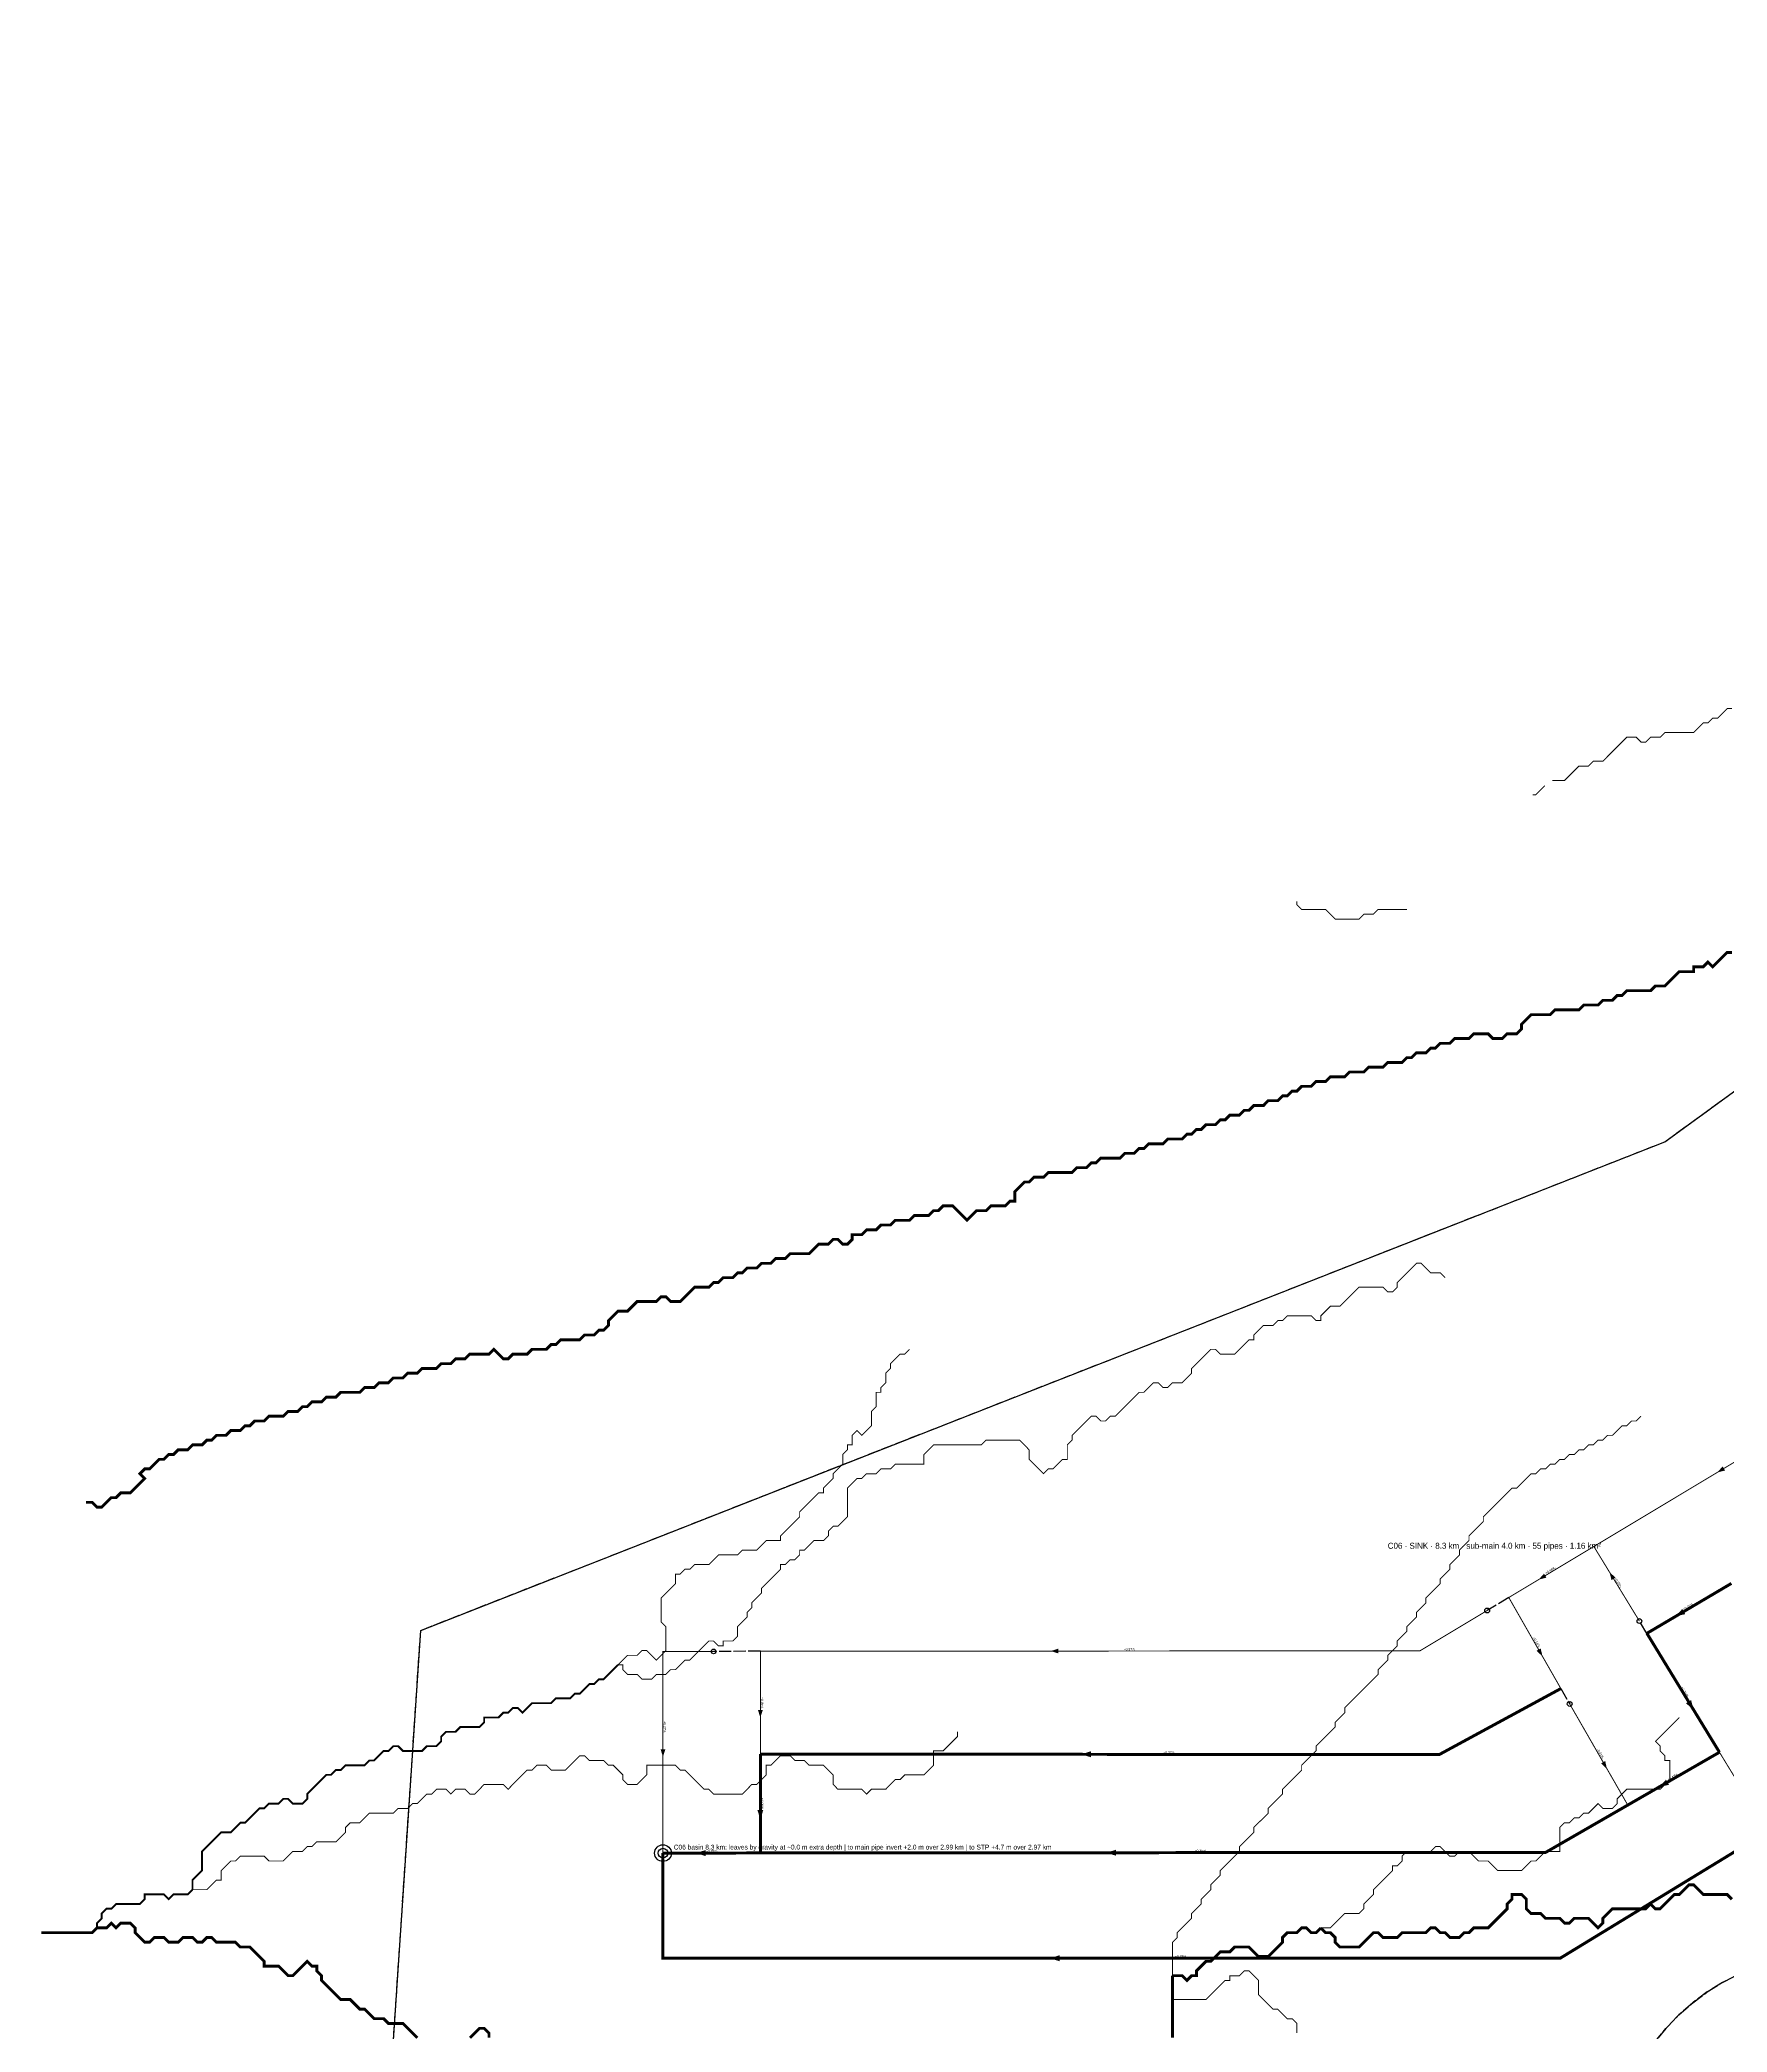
# Model space of a CAD drawing. Header units: metres. Extents: x 442821 to 452274, y 2561971 to 2571293.
# Drawn here: x 442891 to 444303, y 2566013 to 2567680 of the extents above; entities that cross this region are included whole.
import ezdxf
from ezdxf.enums import TextEntityAlignment as Align

# ---------------------------------------------------------------- set-up
doc = ezdxf.new("R2010")
doc.units = ezdxf.units.M
doc.header["$LTSCALE"] = 8
doc.linetypes.add('DASHED', pattern=[1.524, 1.27, -0.254])
for name, color, linetype in [('A_ARROWS', 7, 'Continuous'), ('A_BRANCH', 7, 'Continuous'), ('A_CATCH_LABEL', 7, 'Continuous'), ('A_CATCHMENTS', 7, 'Continuous'), ('A_ENVELOPE', 3, 'Continuous'), ('A_GRADIENT', 8, 'Continuous'), ('A_HEAD_GAP', 8, 'Continuous'), ('A_HEADS', 8, 'Continuous'), ('A_LATERAL', 7, 'Continuous'), ('A_OUTLET_LABEL', 7, 'Continuous'), ('A_OUTLETS', 7, 'Continuous'), ('A_STREAMS', 5, 'Continuous'), ('A_SUBMAIN', 7, 'Continuous')]:
    doc.layers.add(name, color=color, linetype=linetype)

msp = doc.modelspace()

# ---------------------------------------------------------------- linework, layer by layer
at = {"layer": 'A_ARROWS', "color": 3}
for points in [[(444294.9, 2566481.2), (444299.4, 2566486.2), (444301.4, 2566482.8)], [(444145.4, 2566391.5), (444149.9, 2566396.5), (444151.9, 2566393.1)], [(444204.7, 2566397.6), (444209.8, 2566393.2), (444206.4, 2566391.1)], [(444259.9, 2566360.7), (444265.6, 2566366.9), (444268.1, 2566362.6)], [(443737.1, 2566331.7), (443743.5, 2566333.7), (443743.5, 2566329.7)], [(444148.6, 2566327.3), (444143.6, 2566331.9), (444147.1, 2566333.9)], [(444275, 2566282.5), (444268.7, 2566288), (444273, 2566290.7)], [(443494.1, 2566275.9), (443492.1, 2566282.3), (443496.1, 2566282.3)], [(443412.6, 2566243.1), (443410.6, 2566249.5), (443414.6, 2566249.5)], [(443762.7, 2566245.3), (443770.7, 2566247.8), (443770.7, 2566242.8)], [(444202.5, 2566233.1), (444197.6, 2566237.7), (444201.1, 2566239.7)], [(444246.3, 2566217.9), (444252, 2566224.1), (444254.5, 2566219.8)], [(443494.1, 2566190.8), (443491.6, 2566198.8), (443496.6, 2566198.8)], [(443440.2, 2566162.6), (443448.2, 2566165.1), (443448.2, 2566160.1)], [(443783.7, 2566162.9), (443791.7, 2566165.4), (443791.7, 2566160.4)], [(443736.5, 2566074.6), (443744.5, 2566077.1), (443744.5, 2566072.1)]]:
    msp.add_solid(points, dxfattribs=at)
at = {"layer": 'A_BRANCH', "color": 3, "const_width": 0.8}
msp.add_lwpolyline([(444458.5, 2566579.4), (444191.6, 2566419.2)], dxfattribs=at)
at = {"layer": 'A_BRANCH', "color": 3, "linetype": 'DASHED', "const_width": 0.8}
for points in [[(444229.7, 2566356.8), (444191.6, 2566419.2)], [(444102.3, 2566365.6), (444046.1, 2566331.9), (443494.1, 2566331.5)], [(443455, 2566331.4), (443412.6, 2566331.4), (443412.6, 2566162.6)], [(444171.4, 2566287.4), (444220, 2566202.8)], [(444322.3, 2566205.1), (444296.7, 2566247)]]:
    msp.add_lwpolyline(points, dxfattribs=at)
at = {"layer": 'A_CATCHMENTS', "color": 3, "linetype": 'DASHED'}
for points in [[(443176.1, 2565841.9), (443209.9, 2566349), (444250.9, 2566757.8), (444585.2, 2567001.1)], [(444312.8, 2566061.2), (444299.3, 2566054.4), (444286.4, 2566046.4), (444274.3, 2566037.4), (444262.8, 2566027.2), (444251.9, 2566015.9), (444241.8, 2566003.6)]]:
    msp.add_lwpolyline(points, dxfattribs=at)
at = {"layer": 'A_CATCHMENTS', "color": 2, "linetype": 'DASHED'}
msp.add_lwpolyline([(444241.8, 2566003.6), (444251.9, 2566015.9), (444262.8, 2566027.2), (444274.3, 2566037.4), (444286.4, 2566046.4), (444299.3, 2566054.4), (444312.8, 2566061.2)], dxfattribs=at)
at = {"layer": 'A_ENVELOPE', "color": 3}
msp.add_lwpolyline([(443922.9, 2562555.5), (443114.8, 2564922.9), (443209.9, 2566349), (444250.9, 2566757.8), (445002, 2567304.5), (445444.1, 2567418.6), (445577.2, 2567680.1), (447477.5, 2567541)], dxfattribs=at)
at = {"layer": 'A_HEAD_GAP', "color": 8, "linetype": 'DASHED'}
for points in [[(444120.4, 2566376.5), (444102.3, 2566365.6)], [(444236, 2566346.5), (444229.7, 2566356.8)], [(443494.1, 2566331.5), (443455, 2566331.4)], [(444164, 2566300.3), (444171.4, 2566287.4)]]:
    msp.add_lwpolyline(points, dxfattribs=at)
at = {"layer": 'A_HEADS', "color": 3}
for centre in [(444102.3, 2566365.6), (444229.7, 2566356.8), (443455, 2566331.4), (444171.4, 2566287.4)]:
    msp.add_circle(centre, 2, dxfattribs=at)
at = {"layer": 'A_LATERAL', "color": 3, "linetype": 'DASHED', "const_width": 0.8}
for points in [[(444191.6, 2566419.2), (444120.4, 2566376.5)], [(444120.4, 2566376.5), (444164, 2566300.3)], [(443494.1, 2566331.5), (443494.1, 2566245.4)]]:
    msp.add_lwpolyline(points, dxfattribs=at)
at = {"layer": 'A_OUTLETS', "color": 1}
for radius in [7, 4]:
    msp.add_circle((443412.6, 2566162.6), radius, dxfattribs=at)
at = {"layer": 'A_STREAMS', "color": 5}
for points, const_width in [([(444307.1, 2567120.4), (444303.1, 2567120.4), (444299.1, 2567116.4), (444295.1, 2567112.4), (444291.1, 2567112.4), (444287.1, 2567108.4), (444283.1, 2567108.4), (444279.1, 2567104.4), (444275.1, 2567100.4), (444271.1, 2567100.4), (444267.1, 2567100.4), (444263.1, 2567100.4), (444259.1, 2567100.4), (444255.1, 2567100.4), (444251.1, 2567100.4), (444247.1, 2567096.4), (444243.1, 2567096.4), (444239.1, 2567096.4), (444235.1, 2567092.4), (444231.1, 2567092.4), (444227.1, 2567096.4), (444223.1, 2567096.4), (444219.1, 2567096.4), (444215.1, 2567092.4), (444211.1, 2567088.4), (444207.1, 2567084.4), (444203.1, 2567080.4), (444199.1, 2567076.3), (444195.1, 2567076.3), (444191.1, 2567076.3), (444187.1, 2567072.3), (444183.1, 2567072.3), (444179.1, 2567072.3), (444175.1, 2567068.3), (444171.1, 2567064.3), (444167.1, 2567060.3), (444163.1, 2567060.3), (444159.1, 2567060.3), (444156.8, 2567060.3)], 0.8), ([(444150.6, 2567055.9), (444147.1, 2567052.3), (444143.1, 2567048.3), (444140.3, 2567048.3)], 0.8), ([(444035.1, 2566952.3), (444031.1, 2566952.3), (444027.1, 2566952.3), (444023.1, 2566952.3), (444019.1, 2566952.3), (444015.1, 2566952.3), (444011.1, 2566952.3), (444007.1, 2566948.3), (444003.1, 2566948.3), (443999.1, 2566948.3), (443995.1, 2566944.3), (443991.1, 2566944.3), (443987.1, 2566944.3), (443983.1, 2566944.3), (443979.1, 2566944.3), (443975.1, 2566944.3), (443971.1, 2566948.3), (443967.1, 2566952.3), (443963.1, 2566952.3), (443959.1, 2566952.3), (443955.1, 2566952.3), (443951.1, 2566952.3), (443947.1, 2566952.3), (443943.1, 2566956.3), (443943.1, 2566959.2)], 0.8), ([(444307.1, 2566916.3), (444303.1, 2566916.3), (444299.1, 2566912.3), (444295.1, 2566908.3), (444291.1, 2566904.3), (444287.1, 2566908.3), (444283.1, 2566904.3), (444279.1, 2566904.3), (444275.1, 2566904.3), (444275.1, 2566900.3), (444271.1, 2566900.3), (444267.1, 2566900.3), (444263.1, 2566900.3), (444259.1, 2566896.3), (444255.1, 2566892.3), (444251.1, 2566888.3), (444247.1, 2566888.3), (444243.1, 2566888.3), (444239.1, 2566884.3), (444235.1, 2566884.3), (444231.1, 2566884.3), (444227.1, 2566884.3), (444223.1, 2566884.3), (444219.1, 2566884.3), (444215.1, 2566880.3), (444211.1, 2566880.3), (444207.1, 2566876.3), (444203.1, 2566876.3), (444199.1, 2566876.3), (444195.1, 2566872.3), (444191.1, 2566872.3), (444187.1, 2566872.3), (444183.1, 2566872.3), (444179.1, 2566868.3), (444175.1, 2566868.3), (444171.1, 2566868.3), (444167.1, 2566868.3), (444163.1, 2566868.3), (444159.1, 2566868.3), (444155.1, 2566864.3), (444151.1, 2566864.3), (444147.1, 2566864.3), (444143.1, 2566864.3), (444139.1, 2566864.3), (444135.1, 2566860.3), (444131.1, 2566856.3), (444131.1, 2566852.3), (444127.1, 2566848.3), (444123.1, 2566848.3), (444119.1, 2566848.3), (444115.1, 2566844.3), (444111.1, 2566844.3), (444107.1, 2566844.3), (444103.1, 2566848.3), (444099.1, 2566848.3), (444095.1, 2566848.3), (444091.1, 2566848.3), (444087.1, 2566844.3), (444083.1, 2566844.3), (444079.1, 2566844.3), (444075.1, 2566844.3), (444071.1, 2566840.3), (444067.1, 2566840.3), (444063.1, 2566840.3), (444059.1, 2566836.3), (444055.1, 2566836.3), (444051.1, 2566832.3), (444047.1, 2566832.3), (444043.1, 2566832.3), (444039.1, 2566828.3), (444035.1, 2566828.3), (444031.1, 2566824.3), (444027.1, 2566824.3), (444023.1, 2566824.3), (444019.1, 2566824.3), (444015.1, 2566820.3), (444011.1, 2566820.3), (444007.1, 2566820.3), (444003.1, 2566820.3), (443999.1, 2566816.3), (443995.1, 2566816.3), (443991.1, 2566816.3), (443987.1, 2566816.3), (443983.1, 2566812.3), (443979.1, 2566812.3), (443975.1, 2566812.3), (443971.1, 2566812.3), (443967.1, 2566808.3), (443963.1, 2566808.3), (443959.1, 2566808.3), (443955.1, 2566804.3), (443951.1, 2566804.3), (443947.1, 2566804.3), (443943.1, 2566800.3), (443939.1, 2566800.3), (443935.1, 2566796.3), (443931.1, 2566796.3), (443927.1, 2566792.3), (443923.1, 2566792.3), (443919.1, 2566792.3), (443915.1, 2566788.2), (443911, 2566788.2), (443907, 2566788.2), (443903, 2566784.2), (443899, 2566784.2), (443895, 2566780.2), (443891, 2566780.2), (443887, 2566780.2), (443883, 2566776.2), (443879, 2566776.2), (443875, 2566772.2), (443871, 2566772.2), (443867, 2566772.2), (443863, 2566768.2), (443859, 2566768.2), (443855, 2566764.2), (443851, 2566764.2), (443847, 2566760.2), (443843, 2566760.2), (443839, 2566760.2), (443835, 2566760.2), (443831, 2566756.2), (443827, 2566756.2), (443823, 2566756.2), (443819, 2566756.2), (443815, 2566752.2), (443811, 2566752.2), (443807, 2566748.2), (443803, 2566748.2), (443799, 2566748.2), (443795, 2566744.2), (443791, 2566744.2), (443787, 2566744.2), (443783, 2566744.2), (443779, 2566744.2), (443775, 2566740.2), (443771, 2566740.2), (443767, 2566736.2), (443763, 2566736.2), (443759, 2566736.2), (443755, 2566732.2), (443751, 2566732.2), (443747, 2566732.2), (443743, 2566732.2), (443739, 2566732.2), (443735, 2566732.2), (443731, 2566728.2), (443727, 2566728.2), (443723, 2566728.2), (443719, 2566724.2), (443715, 2566724.2), (443711, 2566720.2), (443707, 2566716.2), (443707, 2566712.2), (443707, 2566708.2), (443703, 2566708.2), (443699, 2566704.2), (443695, 2566704.2), (443691, 2566704.2), (443687, 2566704.2), (443683, 2566700.2), (443679, 2566700.2), (443675, 2566700.2), (443671, 2566696.2), (443667, 2566692.2), (443663, 2566696.2), (443659, 2566700.2), (443655, 2566704.2), (443651, 2566704.2), (443647, 2566704.2), (443643, 2566700.2), (443639, 2566700.2), (443635, 2566696.2), (443631, 2566696.2), (443627, 2566696.2), (443623, 2566696.2), (443619, 2566692.2), (443615, 2566692.2), (443611, 2566692.2), (443607, 2566692.2), (443603, 2566688.2), (443599, 2566688.2), (443595, 2566688.2), (443591, 2566684.2), (443587, 2566684.2), (443583, 2566684.2), (443579, 2566680.2), (443575, 2566680.2), (443571, 2566680.2), (443571, 2566676.2), (443567, 2566672.2), (443563, 2566672.2), (443559, 2566676.2), (443555, 2566676.2), (443551, 2566672.2), (443547, 2566672.2), (443543, 2566672.2), (443539, 2566668.2), (443535, 2566664.2), (443531, 2566664.2), (443527, 2566664.2), (443523, 2566664.2), (443519, 2566664.2), (443515, 2566660.2), (443511, 2566660.2), (443507, 2566660.2), (443503, 2566656.2), (443499, 2566656.2), (443495, 2566656.2), (443491, 2566652.2), (443487, 2566652.2), (443483, 2566652.2), (443479, 2566648.2), (443475, 2566648.2), (443471, 2566644.2), (443467, 2566644.2), (443463, 2566644.2), (443459, 2566640.2), (443455, 2566640.2), (443451, 2566636.2), (443447, 2566636.2), (443443, 2566636.2), (443439, 2566636.2), (443435, 2566632.2), (443431, 2566628.2), (443427, 2566624.2), (443423, 2566624.2), (443419, 2566624.2), (443415, 2566628.2), (443411, 2566628.2), (443407, 2566624.2), (443403, 2566624.2), (443399, 2566624.2), (443395, 2566624.2), (443391, 2566624.2), (443387, 2566620.2), (443383, 2566616.2), (443379, 2566616.2), (443375, 2566616.2), (443371, 2566612.2), (443367, 2566608.2), (443367, 2566604.2), (443363, 2566600.2), (443359, 2566600.2), (443355, 2566596.2), (443351, 2566596.2), (443347, 2566596.2), (443343, 2566592.2), (443339, 2566592.2), (443335, 2566592.2), (443331, 2566592.2), (443327, 2566592.2), (443323, 2566588.2), (443319, 2566588.2), (443315, 2566584.2), (443311, 2566584.2), (443307, 2566584.2), (443303, 2566584.2), (443299, 2566580.2), (443295, 2566580.2), (443291, 2566580.2), (443287, 2566580.2), (443283, 2566576.2), (443279, 2566576.2), (443275, 2566580.2), (443271, 2566584.2), (443267, 2566580.2), (443263, 2566580.2), (443259, 2566580.2), (443255, 2566580.2), (443251, 2566580.2), (443247, 2566576.2), (443243, 2566576.2), (443239, 2566576.2), (443235, 2566572.2), (443231, 2566572.2), (443227, 2566572.2), (443223, 2566568.2), (443219, 2566568.2), (443215, 2566568.2), (443211, 2566568.2), (443207, 2566564.2), (443203, 2566564.2), (443199, 2566564.2), (443195, 2566560.2), (443191, 2566560.2), (443186.9, 2566560.2), (443182.9, 2566556.2), (443178.9, 2566556.2), (443174.9, 2566556.2), (443170.9, 2566552.2), (443166.9, 2566552.2), (443162.9, 2566552.2), (443158.9, 2566548.2), (443154.9, 2566548.2), (443150.9, 2566548.2), (443146.9, 2566548.2), (443142.9, 2566548.2), (443138.9, 2566544.2), (443134.9, 2566544.2), (443130.9, 2566544.2), (443126.9, 2566540.2), (443122.9, 2566540.2), (443118.9, 2566540.2), (443114.9, 2566536.2), (443110.9, 2566536.2), (443106.9, 2566532.2), (443102.9, 2566532.2), (443098.9, 2566532.2), (443094.9, 2566528.2), (443090.9, 2566528.2), (443086.9, 2566528.2), (443082.9, 2566528.2), (443078.9, 2566524.2), (443074.9, 2566524.2), (443070.9, 2566524.2), (443066.9, 2566520.2), (443062.9, 2566520.2), (443058.9, 2566516.2), (443054.9, 2566516.2), (443050.9, 2566516.2), (443046.9, 2566512.2), (443042.9, 2566512.2), (443038.9, 2566512.2), (443034.9, 2566508.2), (443030.9, 2566508.2), (443026.9, 2566504.2), (443022.9, 2566504.2), (443018.9, 2566504.2), (443014.9, 2566500.1), (443010.9, 2566500.1), (443006.9, 2566500.1), (443002.9, 2566496.1), (442998.9, 2566496.1), (442994.9, 2566492.1), (442990.9, 2566492.1), (442986.9, 2566488.1), (442982.9, 2566484.1), (442978.9, 2566484.1), (442974.9, 2566480.1), (442978.9, 2566476.1), (442974.9, 2566472.1), (442970.9, 2566468.1), (442966.9, 2566464.1), (442962.9, 2566464.1), (442958.9, 2566464.1), (442954.9, 2566460.1), (442950.9, 2566460.1), (442946.9, 2566456.1), (442942.9, 2566452.1), (442938.9, 2566452.1), (442934.9, 2566456.1), (442930.9, 2566456.1), (442929.9, 2566456.1)], 2.4), ([(444067.1, 2566644.2), (444063.1, 2566648.2), (444059.1, 2566648.2), (444055.1, 2566648.2), (444051.1, 2566652.2), (444047.1, 2566656.2), (444043.1, 2566656.2), (444039.1, 2566652.2), (444035.1, 2566648.2), (444031.1, 2566644.2), (444027.1, 2566640.2), (444027.1, 2566636.2), (444023.1, 2566632.2), (444019.1, 2566632.2), (444015.1, 2566636.2), (444011.1, 2566636.2), (444007.1, 2566636.2), (444003.1, 2566636.2), (443999.1, 2566636.2), (443995.1, 2566636.2), (443991.1, 2566632.2), (443987.1, 2566628.2), (443983.1, 2566624.2), (443979.1, 2566620.2), (443975.1, 2566620.2), (443971.1, 2566620.2), (443967.1, 2566616.2), (443963.1, 2566612.2), (443963.1, 2566608.2), (443959.1, 2566608.2), (443955.1, 2566612.2), (443951.1, 2566612.2), (443947.1, 2566612.2), (443943.1, 2566612.2), (443939.1, 2566612.2), (443935.1, 2566612.2), (443931.1, 2566608.2), (443927.1, 2566608.2), (443923.1, 2566604.2), (443919.1, 2566604.2), (443915.1, 2566604.2), (443911, 2566600.2), (443907, 2566596.2), (443907, 2566592.2), (443903, 2566592.2), (443899, 2566588.2), (443895, 2566584.2), (443891, 2566580.2), (443887, 2566580.2), (443883, 2566580.2), (443879, 2566580.2), (443875, 2566584.2), (443871, 2566584.2), (443867, 2566580.2), (443863, 2566576.2), (443859, 2566572.2), (443855, 2566568.2), (443855, 2566564.2), (443851, 2566560.2), (443847, 2566556.2), (443843, 2566556.2), (443839, 2566556.2), (443835, 2566552.2), (443831, 2566552.2), (443827, 2566556.2), (443823, 2566556.2), (443819, 2566552.2), (443815, 2566548.2), (443811, 2566548.2), (443807, 2566544.2), (443803, 2566540.2), (443799, 2566536.2), (443795, 2566532.2), (443791, 2566528.2), (443787, 2566528.2), (443783, 2566524.2), (443779, 2566524.2), (443775, 2566528.2), (443771, 2566528.2), (443767, 2566524.2), (443763, 2566520.2), (443759, 2566516.2), (443755, 2566512.2), (443755, 2566508.2), (443751, 2566504.2), (443751, 2566500.1), (443751, 2566496.1), (443751, 2566492.1), (443747, 2566492.1), (443743, 2566488.1), (443739, 2566484.1), (443735, 2566484.1), (443731, 2566480.1), (443727, 2566484.1), (443723, 2566488.1), (443719, 2566492.1), (443719, 2566496.1), (443719, 2566500.1), (443715, 2566504.2), (443711, 2566508.2), (443707, 2566508.2), (443703, 2566508.2), (443699, 2566508.2), (443695, 2566508.2), (443691, 2566508.2), (443687, 2566508.2), (443683, 2566508.2), (443679, 2566504.2), (443675, 2566504.2), (443671, 2566504.2), (443667, 2566504.2), (443663, 2566504.2), (443659, 2566504.2), (443655, 2566504.2), (443651, 2566504.2), (443647, 2566504.2), (443643, 2566504.2), (443639, 2566504.2), (443635, 2566500.1), (443631, 2566496.1), (443631, 2566492.1), (443631, 2566488.1), (443627, 2566488.1), (443623, 2566488.1), (443619, 2566488.1), (443615, 2566488.1), (443611, 2566488.1), (443607, 2566488.1), (443603, 2566484.1), (443599, 2566484.1), (443595, 2566484.1), (443591, 2566480.1), (443587, 2566480.1), (443583, 2566480.1), (443579, 2566476.1), (443575, 2566476.1), (443571, 2566472.1), (443567, 2566468.1), (443567, 2566464.1), (443567, 2566460.1), (443567, 2566456.1), (443567, 2566452.1), (443567, 2566448.1), (443567, 2566444.1), (443563, 2566440.1), (443559, 2566436.1), (443555, 2566436.1), (443551, 2566432.1), (443551, 2566428.1), (443547, 2566424.1), (443543, 2566424.1), (443539, 2566424.1), (443535, 2566420.1), (443531, 2566416.1), (443527, 2566416.1), (443527, 2566412.1), (443523, 2566408.1), (443519, 2566408.1), (443515, 2566404.1), (443511, 2566404.1), (443511, 2566400.1), (443507, 2566396.1), (443503, 2566392.1), (443499, 2566388.1), (443495, 2566384.1), (443495, 2566380.1), (443491, 2566376.1), (443487, 2566372.1), (443487, 2566368.1), (443483, 2566364.1), (443483, 2566360.1), (443479, 2566356.1), (443475, 2566352.1), (443475, 2566348.1), (443475, 2566344.1), (443471, 2566340.1), (443467, 2566340.1), (443463, 2566340.1), (443463, 2566336.1), (443459, 2566336.1), (443455, 2566340.1), (443451, 2566340.1), (443447, 2566336.1), (443443, 2566332.1), (443439, 2566328.1), (443435, 2566324.1), (443431, 2566324.1), (443427, 2566320.1), (443423, 2566316.1), (443419, 2566316.1), (443415, 2566312.1), (443411, 2566312.1), (443407, 2566312.1), (443403, 2566308.1), (443399, 2566308.1), (443395, 2566308.1), (443391, 2566312.1), (443387, 2566312.1), (443383, 2566312.1), (443379, 2566316.1), (443379, 2566320.1), (443375, 2566320.1)], 0.8), ([(443619, 2566584.2), (443615, 2566580.2), (443611, 2566580.2), (443607, 2566576.2), (443603, 2566572.2), (443603, 2566568.2), (443599, 2566564.2), (443599, 2566560.2), (443599, 2566556.2), (443595, 2566552.2), (443595, 2566548.2), (443591, 2566548.2), (443591, 2566544.2), (443591, 2566540.2), (443591, 2566536.2), (443587, 2566532.2), (443587, 2566528.2), (443587, 2566524.2), (443587, 2566520.2), (443583, 2566516.2), (443579, 2566512.2), (443575, 2566516.2), (443571, 2566512.2), (443571, 2566508.2), (443571, 2566504.2), (443567, 2566504.2), (443567, 2566500.1), (443563, 2566496.1), (443563, 2566492.1), (443563, 2566488.1), (443559, 2566484.1), (443555, 2566480.1), (443555, 2566476.1), (443551, 2566472.1), (443547, 2566468.1), (443547, 2566464.1), (443543, 2566464.1), (443539, 2566460.1), (443535, 2566456.1), (443531, 2566452.1), (443527, 2566448.1), (443527, 2566444.1), (443523, 2566440.1), (443519, 2566436.1), (443515, 2566432.1), (443511, 2566428.1), (443511, 2566424.1), (443507, 2566424.1), (443503, 2566424.1), (443499, 2566424.1), (443495, 2566420.1), (443491, 2566416.1), (443487, 2566416.1), (443483, 2566416.1), (443479, 2566416.1), (443475, 2566412.1), (443471, 2566412.1), (443467, 2566412.1), (443463, 2566412.1), (443459, 2566412.1), (443455, 2566408.1), (443451, 2566404.1), (443447, 2566404.1), (443443, 2566404.1), (443439, 2566404.1), (443435, 2566400.1), (443431, 2566400.1), (443427, 2566396.1), (443423, 2566396.1), (443423, 2566392.1), (443423, 2566388.1), (443419, 2566384.1), (443415, 2566380.1), (443411, 2566376.1), (443411, 2566372.1), (443411, 2566368.1), (443411, 2566364.1), (443411, 2566360.1), (443411, 2566356.1), (443415, 2566352.1), (443415, 2566348.1), (443415, 2566344.1), (443415, 2566340.1), (443415, 2566336.1), (443415, 2566332.1), (443411, 2566328.1), (443407, 2566324.1), (443403, 2566328.1), (443399, 2566332.1), (443395, 2566332.1), (443391, 2566328.1), (443387, 2566328.1), (443383, 2566328.1), (443379, 2566324.1), (443375, 2566320.1)], 0.8), ([(444231.1, 2566528.2), (444227.1, 2566524.2), (444223.1, 2566524.2), (444219.1, 2566520.2), (444215.1, 2566520.2), (444211.1, 2566516.2), (444207.1, 2566512.2), (444203.1, 2566512.2), (444199.1, 2566508.2), (444195.1, 2566508.2), (444191.1, 2566504.2), (444187.1, 2566504.2), (444183.1, 2566500.1), (444179.1, 2566500.1), (444175.1, 2566496.1), (444171.1, 2566496.1), (444167.1, 2566492.1), (444163.1, 2566492.1), (444159.1, 2566488.1), (444155.1, 2566488.1), (444151.1, 2566484.1), (444147.1, 2566484.1), (444143.1, 2566480.1), (444139.1, 2566480.1), (444135.1, 2566476.1), (444131.1, 2566472.1), (444127.1, 2566468.1), (444123.1, 2566468.1), (444119.1, 2566464.1), (444115.1, 2566460.1), (444111.1, 2566456.1), (444107.1, 2566452.1), (444103.1, 2566448.1), (444099.1, 2566444.1), (444099.1, 2566440.1), (444095.1, 2566436.1), (444091.1, 2566432.1), (444087.1, 2566428.1), (444087.1, 2566424.1), (444083.1, 2566420.1), (444079.1, 2566416.1), (444079.1, 2566412.1), (444075.1, 2566408.1), (444071.1, 2566404.1), (444071.1, 2566400.1), (444067.1, 2566396.1), (444063.1, 2566392.1), (444063.1, 2566388.1), (444059.1, 2566384.1), (444055.1, 2566380.1), (444051.1, 2566376.1), (444051.1, 2566372.1), (444047.1, 2566368.1), (444043.1, 2566364.1), (444043.1, 2566360.1), (444039.1, 2566356.1), (444035.1, 2566352.1), (444035.1, 2566348.1), (444031.1, 2566344.1), (444027.1, 2566340.1), (444027.1, 2566336.1), (444023.1, 2566332.1), (444019.1, 2566328.1), (444019.1, 2566324.1), (444015.1, 2566320.1), (444011.1, 2566316.1), (444011.1, 2566312.1), (444007.1, 2566308.1), (444003.1, 2566304.1), (443999.1, 2566300.1), (443995.1, 2566296.1), (443991.1, 2566292.1), (443987.1, 2566288.1), (443983.1, 2566284.1), (443983.1, 2566280.1), (443979.1, 2566276.1), (443975.1, 2566272.1), (443975.1, 2566268.1), (443971.1, 2566264.1), (443967.1, 2566260.1), (443963.1, 2566256.1), (443959.1, 2566252.1), (443959.1, 2566248.1), (443955.1, 2566244.1), (443951.1, 2566240.1), (443947.1, 2566236.1), (443947.1, 2566232.1), (443943.1, 2566228.1), (443939.1, 2566224.1), (443935.1, 2566220.1), (443931.1, 2566216), (443931.1, 2566212), (443927.1, 2566208), (443923.1, 2566204), (443919.1, 2566200), (443919.1, 2566196), (443915.1, 2566192), (443911, 2566188), (443907, 2566184), (443907, 2566180), (443903, 2566176), (443899, 2566172), (443895, 2566168), (443895, 2566164), (443891, 2566160), (443887, 2566156), (443883, 2566152), (443879, 2566148), (443879, 2566144), (443875, 2566140), (443871, 2566136), (443871, 2566132), (443867, 2566128), (443863, 2566124), (443863, 2566120), (443859, 2566116), (443855, 2566112), (443855, 2566108), (443851, 2566104), (443847, 2566100), (443843, 2566096), (443843, 2566092), (443839, 2566088), (443839, 2566084), (443839, 2566080), (443839, 2566076), (443839, 2566072), (443839, 2566068), (443839, 2566064), (443839, 2566060)], 0.8), ([(443375, 2566320.1), (443371, 2566316.1), (443367, 2566312.1), (443363, 2566308.1), (443359, 2566308.1), (443355, 2566304.1), (443351, 2566304.1), (443347, 2566300.1), (443343, 2566296.1), (443339, 2566296.1), (443335, 2566292.1), (443331, 2566292.1), (443327, 2566292.1), (443323, 2566292.1), (443319, 2566288.1), (443315, 2566288.1), (443311, 2566288.1), (443307, 2566288.1), (443303, 2566288.1), (443299, 2566284.1), (443295, 2566280.1), (443291, 2566284.1), (443287, 2566284.1), (443283, 2566280.1), (443279, 2566280.1), (443275, 2566276.1), (443271, 2566276.1), (443267, 2566276.1), (443263, 2566276.1), (443263, 2566272.1), (443259, 2566268.1), (443255, 2566268.1), (443251, 2566268.1), (443247, 2566268.1), (443243, 2566268.1), (443239, 2566264.1), (443235, 2566264.1), (443231, 2566264.1), (443227, 2566260.1), (443227, 2566256.1), (443223, 2566252.1), (443219, 2566252.1), (443215, 2566252.1), (443211, 2566248.1), (443207, 2566248.1), (443203, 2566248.1), (443199, 2566248.1), (443195, 2566248.1), (443191, 2566252.1), (443186.9, 2566252.1), (443182.9, 2566248.1), (443178.9, 2566248.1), (443174.9, 2566244.1), (443170.9, 2566240.1), (443166.9, 2566240.1), (443162.9, 2566236.1), (443158.9, 2566236.1), (443154.9, 2566236.1), (443150.9, 2566236.1), (443146.9, 2566236.1), (443142.9, 2566232.1), (443138.9, 2566232.1), (443134.9, 2566228.1), (443130.9, 2566228.1), (443126.9, 2566224.1), (443122.9, 2566220.1), (443118.9, 2566216), (443114.9, 2566212), (443114.9, 2566208), (443110.9, 2566204), (443106.9, 2566204), (443102.9, 2566204), (443098.9, 2566208), (443094.9, 2566208), (443090.9, 2566204), (443086.9, 2566204), (443082.9, 2566204), (443078.9, 2566200), (443074.9, 2566200), (443070.9, 2566196), (443066.9, 2566192), (443062.9, 2566188), (443058.9, 2566188), (443054.9, 2566184), (443050.9, 2566180), (443046.9, 2566180), (443042.9, 2566180), (443038.9, 2566176), (443034.9, 2566172), (443030.9, 2566168), (443026.9, 2566164), (443026.9, 2566160), (443026.9, 2566156), (443026.9, 2566152), (443026.9, 2566148), (443022.9, 2566144), (443018.9, 2566140), (443018.9, 2566136), (443018.9, 2566132)], 1.6), ([(444263.1, 2566276.1), (444259.1, 2566272.1), (444255.1, 2566268.1), (444251.1, 2566264.1), (444247.1, 2566260.1), (444243.1, 2566256.1), (444247.1, 2566252.1), (444247.1, 2566248.1), (444251.1, 2566244.1), (444251.1, 2566240.1), (444255.1, 2566240.1), (444255.1, 2566236.1), (444255.1, 2566232.1), (444255.1, 2566228.1), (444255.1, 2566224.1), (444251.1, 2566220.1), (444247.1, 2566216), (444243.1, 2566216), (444239.1, 2566216), (444235.1, 2566216), (444231.1, 2566216), (444227.1, 2566216), (444223.1, 2566216), (444219.1, 2566216), (444215.1, 2566212), (444211.1, 2566208), (444211.1, 2566204), (444207.1, 2566200), (444203.1, 2566200), (444199.1, 2566200), (444195.1, 2566204), (444191.1, 2566200), (444187.1, 2566196), (444183.1, 2566196), (444179.1, 2566192), (444175.1, 2566192), (444171.1, 2566188), (444167.1, 2566188), (444163.1, 2566184), (444163.1, 2566180), (444163.1, 2566176), (444163.1, 2566172), (444163.1, 2566168), (444163.1, 2566164), (444159.1, 2566164), (444155.1, 2566164), (444151.1, 2566164), (444147.1, 2566160), (444143.1, 2566156), (444139.1, 2566156), (444135.1, 2566152), (444131.1, 2566148), (444127.1, 2566148), (444123.1, 2566148), (444119.1, 2566148), (444115.1, 2566148), (444111.1, 2566148), (444107.1, 2566152), (444103.1, 2566156), (444099.1, 2566156), (444095.1, 2566156), (444091.1, 2566160), (444087.1, 2566164), (444083.1, 2566164), (444079.1, 2566164), (444075.1, 2566160), (444071.1, 2566160), (444067.1, 2566164), (444063.1, 2566168), (444059.1, 2566168), (444055.1, 2566164), (444051.1, 2566164), (444047.1, 2566164), (444043.1, 2566164), (444039.1, 2566164), (444035.1, 2566164), (444031.1, 2566160), (444031.1, 2566156), (444027.1, 2566152), (444023.1, 2566152), (444023.1, 2566148), (444019.1, 2566144), (444015.1, 2566140), (444011.1, 2566136), (444007.1, 2566132), (444007.1, 2566128), (444003.1, 2566124), (443999.1, 2566120), (443999.1, 2566116), (443995.1, 2566112), (443991.1, 2566112), (443987.1, 2566112), (443983.1, 2566112), (443979.1, 2566108), (443975.1, 2566104), (443971.1, 2566100), (443967.1, 2566100), (443963.1, 2566100)], 0.8), ([(443659, 2566264.1), (443659, 2566260.1), (443655, 2566256.1), (443651, 2566252.1), (443647, 2566248.1), (443643, 2566248.1), (443639, 2566248.1), (443639, 2566244.1), (443639, 2566240.1), (443639, 2566236.1), (443635, 2566232.1), (443631, 2566228.1), (443627, 2566228.1), (443623, 2566228.1), (443619, 2566228.1), (443615, 2566228.1), (443611, 2566224.1), (443607, 2566224.1), (443603, 2566220.1), (443599, 2566216), (443595, 2566216), (443591, 2566216), (443587, 2566216), (443583, 2566212), (443579, 2566216), (443575, 2566216), (443571, 2566216), (443567, 2566216), (443563, 2566216), (443559, 2566216), (443555, 2566220.1), (443555, 2566224.1), (443555, 2566228.1), (443551, 2566232.1), (443547, 2566236.1), (443543, 2566236.1), (443539, 2566236.1), (443535, 2566236.1), (443531, 2566240.1), (443527, 2566240.1), (443523, 2566240.1), (443519, 2566244.1), (443515, 2566244.1), (443511, 2566244.1), (443507, 2566240.1), (443503, 2566236.1), (443499, 2566236.1), (443499, 2566232.1), (443499, 2566228.1), (443495, 2566224.1), (443491, 2566220.1), (443487, 2566220.1), (443483, 2566216), (443479, 2566212), (443475, 2566212), (443471, 2566212), (443467, 2566212), (443463, 2566212), (443459, 2566212), (443455, 2566212), (443451, 2566216), (443447, 2566216), (443443, 2566220.1), (443439, 2566224.1), (443435, 2566228.1), (443431, 2566232.1), (443427, 2566232.1), (443423, 2566236.1), (443419, 2566236.1), (443415, 2566236.1), (443411, 2566236.1), (443407, 2566236.1), (443403, 2566236.1), (443399, 2566236.1), (443399, 2566232.1), (443399, 2566228.1), (443395, 2566224.1), (443391, 2566220.1), (443387, 2566220.1), (443383, 2566220.1), (443379, 2566224.1), (443379, 2566228.1), (443375, 2566232.1), (443371, 2566236.1), (443367, 2566236.1), (443363, 2566240.1), (443359, 2566240.1), (443355, 2566240.1), (443351, 2566240.1), (443347, 2566244.1), (443343, 2566244.1), (443339, 2566240.1), (443335, 2566236.1), (443331, 2566232.1), (443327, 2566232.1), (443323, 2566232.1), (443319, 2566232.1), (443315, 2566236.1), (443311, 2566236.1), (443307, 2566236.1), (443303, 2566232.1), (443299, 2566232.1), (443295, 2566228.1), (443291, 2566224.1), (443287, 2566220.1), (443283, 2566216), (443279, 2566220.1), (443275, 2566220.1), (443271, 2566220.1), (443267, 2566220.1), (443263, 2566220.1), (443259, 2566216), (443255, 2566212), (443251, 2566212), (443247, 2566216), (443243, 2566216), (443239, 2566216), (443235, 2566212), (443231, 2566216), (443227, 2566216), (443223, 2566216), (443219, 2566212), (443215, 2566212), (443211, 2566208), (443207, 2566204), (443203, 2566204), (443199, 2566200), (443195, 2566200), (443191, 2566200), (443186.9, 2566196), (443182.9, 2566196), (443178.9, 2566196), (443174.9, 2566196), (443170.9, 2566196), (443166.9, 2566196), (443162.9, 2566192), (443158.9, 2566188), (443154.9, 2566188), (443150.9, 2566188), (443146.9, 2566184), (443146.9, 2566180), (443142.9, 2566176), (443138.9, 2566172), (443134.9, 2566172), (443130.9, 2566172), (443126.9, 2566172), (443122.9, 2566172), (443118.9, 2566168), (443114.9, 2566168), (443110.9, 2566164), (443106.9, 2566164), (443102.9, 2566164), (443098.9, 2566160), (443094.9, 2566156), (443090.9, 2566156), (443086.9, 2566156), (443082.9, 2566156), (443078.9, 2566160), (443074.9, 2566160), (443070.9, 2566160), (443066.9, 2566160), (443062.9, 2566160), (443058.9, 2566160), (443054.9, 2566156), (443050.9, 2566156), (443046.9, 2566152), (443042.9, 2566148), (443042.9, 2566144), (443042.9, 2566140), (443038.9, 2566140), (443034.9, 2566136), (443030.9, 2566132), (443026.9, 2566132), (443022.9, 2566132), (443018.9, 2566132)], 0.8), ([(443018.9, 2566132), (443014.9, 2566128), (443010.9, 2566128), (443006.9, 2566128), (443002.9, 2566128), (442998.9, 2566124), (442994.9, 2566128), (442990.9, 2566128), (442986.9, 2566128), (442982.9, 2566128), (442978.9, 2566128), (442978.9, 2566124), (442974.9, 2566120), (442970.9, 2566120), (442966.9, 2566120), (442962.9, 2566120), (442958.9, 2566120), (442954.9, 2566120), (442950.9, 2566116), (442946.9, 2566116), (442942.9, 2566112), (442942.9, 2566108), (442938.9, 2566104), (442938.9, 2566100)], 1.6), ([(444307.1, 2566124), (444303.1, 2566128), (444299.1, 2566128), (444295.1, 2566128), (444291.1, 2566128), (444287.1, 2566128), (444283.1, 2566128), (444279.1, 2566132), (444275.1, 2566136), (444271.1, 2566136), (444267.1, 2566132), (444263.1, 2566128), (444259.1, 2566128), (444255.1, 2566124), (444251.1, 2566120), (444247.1, 2566116), (444243.1, 2566116), (444239.1, 2566120), (444235.1, 2566116), (444231.1, 2566116), (444227.1, 2566116), (444223.1, 2566116), (444219.1, 2566116), (444215.1, 2566116), (444211.1, 2566116), (444207.1, 2566116), (444203.1, 2566112), (444199.1, 2566108), (444199.1, 2566104), (444195.1, 2566100), (444191.1, 2566104), (444187.1, 2566108), (444183.1, 2566108), (444179.1, 2566108), (444175.1, 2566108), (444171.1, 2566104), (444167.1, 2566104), (444163.1, 2566108), (444159.1, 2566108), (444155.1, 2566108), (444151.1, 2566108), (444147.1, 2566112), (444143.1, 2566112), (444139.1, 2566112), (444135.1, 2566116), (444135.1, 2566120), (444135.1, 2566124), (444131.1, 2566128), (444127.1, 2566128), (444123.1, 2566128), (444123.1, 2566124), (444119.1, 2566120), (444119.1, 2566116), (444115.1, 2566112), (444111.1, 2566108), (444107.1, 2566104), (444103.1, 2566100), (444099.1, 2566100), (444095.1, 2566100), (444091.1, 2566100), (444087.1, 2566096), (444083.1, 2566096), (444079.1, 2566092), (444075.1, 2566092), (444071.1, 2566092), (444067.1, 2566096), (444063.1, 2566096), (444059.1, 2566100), (444055.1, 2566100), (444051.1, 2566096), (444047.1, 2566096), (444043.1, 2566096), (444039.1, 2566096), (444035.1, 2566096), (444031.1, 2566096), (444027.1, 2566092), (444023.1, 2566092), (444019.1, 2566092), (444015.1, 2566092), (444011.1, 2566096), (444007.1, 2566096), (444003.1, 2566092), (443999.1, 2566088), (443995.1, 2566084), (443991.1, 2566084), (443987.1, 2566084), (443983.1, 2566084), (443979.1, 2566084), (443975.1, 2566088), (443975.1, 2566092), (443971.1, 2566096), (443967.1, 2566096), (443963.1, 2566100)], 2.4), ([(443207, 2566008), (443203, 2566012), (443199, 2566016), (443195, 2566020), (443191, 2566020), (443186.9, 2566020), (443182.9, 2566020), (443178.9, 2566024), (443174.9, 2566024), (443170.9, 2566024), (443166.9, 2566028), (443162.9, 2566032), (443158.9, 2566032), (443154.9, 2566036), (443150.9, 2566040), (443146.9, 2566040), (443142.9, 2566040), (443138.9, 2566044), (443134.9, 2566048), (443130.9, 2566052), (443126.9, 2566056), (443126.9, 2566060), (443122.9, 2566064), (443122.9, 2566068), (443118.9, 2566068), (443114.9, 2566072), (443110.9, 2566068), (443106.9, 2566064), (443102.9, 2566060), (443098.9, 2566060), (443094.9, 2566064), (443090.9, 2566068), (443086.9, 2566068), (443082.9, 2566068), (443078.9, 2566068), (443078.9, 2566072), (443074.9, 2566076), (443070.9, 2566080), (443066.9, 2566084), (443062.9, 2566084), (443058.9, 2566084), (443054.9, 2566088), (443050.9, 2566088), (443046.9, 2566088), (443042.9, 2566088), (443038.9, 2566088), (443034.9, 2566092), (443030.9, 2566092), (443026.9, 2566088), (443022.9, 2566088), (443018.9, 2566092), (443014.9, 2566092), (443010.9, 2566092), (443006.9, 2566088), (443002.9, 2566088), (442998.9, 2566088), (442994.9, 2566092), (442990.9, 2566092), (442986.9, 2566092), (442982.9, 2566088), (442978.9, 2566088), (442974.9, 2566092), (442970.9, 2566096), (442970.9, 2566100), (442966.9, 2566104), (442962.9, 2566104), (442958.9, 2566104), (442954.9, 2566100), (442950.9, 2566104), (442946.9, 2566100), (442942.9, 2566100), (442938.9, 2566100)], 2.4), ([(442938.9, 2566100), (442934.9, 2566096), (442930.9, 2566096), (442926.9, 2566096), (442922.9, 2566096), (442918.9, 2566096), (442914.9, 2566096), (442910.9, 2566096), (442906.9, 2566096), (442902.9, 2566096), (442898.9, 2566096), (442894.9, 2566096), (442892.3, 2566096)], 2.4), ([(443963.1, 2566100), (443959.1, 2566096), (443955.1, 2566096), (443951.1, 2566100), (443947.1, 2566100), (443943.1, 2566096), (443939.1, 2566096), (443935.1, 2566096), (443931.1, 2566092), (443931.1, 2566088), (443927.1, 2566084), (443923.1, 2566080), (443919.1, 2566076), (443915.1, 2566076), (443911, 2566076), (443907, 2566080), (443903, 2566084), (443899, 2566084), (443895, 2566084), (443891, 2566084), (443887, 2566080), (443883, 2566080), (443879, 2566080), (443875, 2566076), (443871, 2566072), (443867, 2566072), (443863, 2566068), (443859, 2566064), (443859, 2566060), (443855, 2566060), (443851, 2566056), (443847, 2566060), (443843, 2566060), (443839, 2566060)], 2.4), ([(443839, 2566060), (443839, 2566056), (443839, 2566052), (443839, 2566048), (443839, 2566044), (443839, 2566040)], 2.4), ([(443943.1, 2566012), (443943.1, 2566016), (443943.1, 2566020), (443939.1, 2566024), (443935.1, 2566024), (443931.1, 2566028), (443927.1, 2566032), (443923.1, 2566032), (443919.1, 2566036), (443915.1, 2566040), (443911, 2566044), (443911, 2566048), (443911, 2566052), (443911, 2566056), (443907, 2566060), (443903, 2566064), (443899, 2566064), (443895, 2566060), (443891, 2566060), (443887, 2566060), (443887, 2566056), (443883, 2566056), (443879, 2566052), (443875, 2566048), (443871, 2566044), (443867, 2566040), (443863, 2566040), (443859, 2566040), (443855, 2566040), (443851, 2566040), (443847, 2566040), (443843, 2566040), (443839, 2566040)], 0.8), ([(443839, 2566040), (443839, 2566036), (443839, 2566032), (443839, 2566028), (443839, 2566024), (443839, 2566020), (443839, 2566016), (443839, 2566012), (443839, 2566008)], 2.4), ([(443267, 2566008), (443267, 2566012), (443263, 2566016), (443259, 2566016), (443255, 2566012), (443251, 2566008)], 2.4)]:
    msp.add_lwpolyline(points, dxfattribs=dict(at, const_width=const_width))
at = {"layer": 'A_SUBMAIN', "color": 3, "linetype": 'DASHED', "const_width": 2.5}
for points in [[(444306.7, 2566388.3), (444236, 2566346.5)], [(444236, 2566346.5), (444296.7, 2566247)], [(444164, 2566300.3), (444062.3, 2566245.1), (443494.1, 2566245.4)], [(443494.1, 2566245.4), (443494.1, 2566162.7)], [(444296.7, 2566247), (444220, 2566202.8)], [(444220, 2566202.8), (444151.3, 2566163.2), (443494.1, 2566162.7)], [(444337.2, 2566180.7), (444163.4, 2566074.6), (443412.6, 2566074.6), (443412.6, 2566162.6)], [(443494.1, 2566162.7), (443412.6, 2566162.6)]]:
    msp.add_lwpolyline(points, dxfattribs=at)

# ---------------------------------------------------------------- texts
at = {"layer": 'A_CATCH_LABEL', "color": 3}
msp.add_text('C06 · SINK · 8.3 km · sub-main 4.0 km · 55 pipes · 1.16 km²', height=5, dxfattribs=at).set_placement((444108.3, 2566419.8), align=Align.MIDDLE_CENTER)
at = {"layer": 'A_GRADIENT', "color": 3}
for s, rotation, p in [('+0.46%', 30.9659, (444156, 2566397.8)), ('+0.20%', 301.4092, (444210.6, 2566388)), ('+0.27%', 30.5953, (444271.3, 2566367.4)), ('+0.14%', -60.1744, (444142.2, 2566338.4)), ('+0.37%', 0.0484, (443802.9, 2566331.7)), ('+0.35%', -90, (443494.1, 2566288.5)), ('+0.21%', -58.5908, (444266.3, 2566296.7)), ('+0.27%', -90, (443412.6, 2566268.2)), ('+0.37%', 359.9624, (443836.1, 2566245.2)), ('-0.01%', -60.1744, (444195.7, 2566245.1)), ('+0.47%', 29.9567, (444258.3, 2566224.9)), ('+0.08%', -90, (443494.1, 2566204.1)), ('+0.37%', 0.0436, (443453.4, 2566162.6)), ('+0.35%', 0.0436, (443862.3, 2566163)), ('+0.33%', 360, (443845.8, 2566074.6))]:
    msp.add_text(s, height=2, rotation=rotation, dxfattribs=at).set_placement(p, align=Align.BOTTOM_CENTER)
at = {"layer": 'A_OUTLET_LABEL', "color": 1}
msp.add_text('C06 basin 8.3 km: leaves by gravity at ~0.0 m extra depth | to main pipe invert +2.0 m over 2.99 km | to STP +4.7 m over 2.97 km', height=4, dxfattribs=at).set_placement((443421.6, 2566165.6))

doc.saveas('drawing.dxf')
